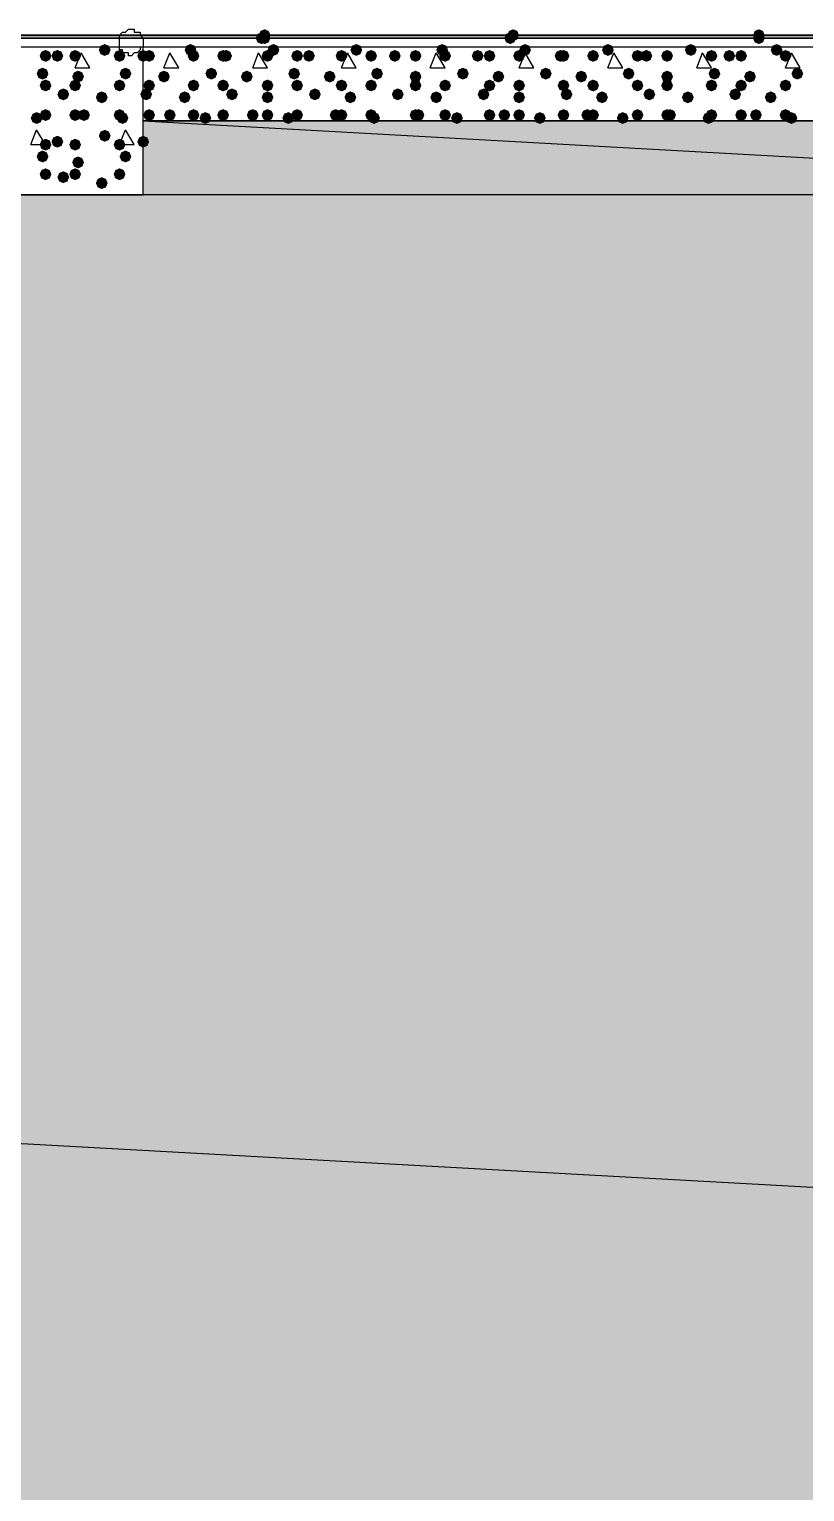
# Model space of a CAD drawing. Header units: millimetres. Extents: x 0 to 420, y 0 to 297.
# Drawn here: x 286.36 to 297.46, y 207.26 to 228.18 of the extents above; entities that cross this region are included whole.
import ezdxf

# ---------------------------------------------------------------- set-up
doc = ezdxf.new("R2010")
doc.units = ezdxf.units.MM
doc.layers.get('0').update_dxf_attribs({"linetype": 'CONTINUOUS'})

msp = doc.modelspace()

# ---------------------------------------------------------------- hatches: boundary and pattern name
at = {"true_color": 0x000007}
h = msp.add_hatch(color=0, dxfattribs=at)
h.paths.add_polyline_path([(38.565667, 228.049667), (386.969, 228.049667)], flags=0)
h.paths.add_polyline_path([(386.969, 228.049667), (38.565667, 228.049667)], flags=0)
at = {"true_color": 0x0000fe}
for points in [[(289.771667, 228.049667), (289.746796, 227.989871), (289.687, 227.965), (289.627204, 227.989871), (289.602333, 228.049667), (289.627204, 228.109462), (289.687, 228.134333), (289.746796, 228.109463)], [(289.814, 228.092), (289.789129, 228.032204), (289.729333, 228.007333), (289.669537, 228.032204), (289.644667, 228.092), (289.669537, 228.151796), (289.729333, 228.176667), (289.789129, 228.151796)], [(289.814, 228.049667), (289.789129, 227.989871), (289.729333, 227.965), (289.669537, 227.989871), (289.644667, 228.049667), (289.669537, 228.109462), (289.729333, 228.134333), (289.789129, 228.109463)], [(289.814, 228.049667), (289.789129, 227.989871), (289.729333, 227.965), (289.669537, 227.989871), (289.644667, 228.049667), (289.669537, 228.109462), (289.729333, 228.134333), (289.789129, 228.109463)], [(293.327667, 228.049667), (293.302796, 227.989871), (293.243, 227.965), (293.183204, 227.989871), (293.158333, 228.049667), (293.183204, 228.109462), (293.243, 228.134333), (293.302796, 228.109463)], [(293.327667, 228.049667), (293.302796, 227.989871), (293.243, 227.965), (293.183204, 227.989871), (293.158333, 228.049667), (293.183204, 228.109462), (293.243, 228.134333), (293.302796, 228.109463)], [(293.327667, 228.049667), (293.302796, 227.989871), (293.243, 227.965), (293.183204, 227.989871), (293.158333, 228.049667), (293.183204, 228.109462), (293.243, 228.134333), (293.302796, 228.109463)], [(293.37, 228.092), (293.345129, 228.032204), (293.285333, 228.007333), (293.225537, 228.032204), (293.200667, 228.092), (293.225537, 228.151796), (293.285333, 228.176667), (293.345129, 228.151796)], [(296.883667, 228.092), (296.858796, 228.032204), (296.799, 228.007333), (296.739204, 228.032204), (296.714333, 228.092), (296.739204, 228.151796), (296.799, 228.176667), (296.858796, 228.151796)], [(296.883667, 228.049667), (296.858796, 227.989871), (296.799, 227.965), (296.739204, 227.989871), (296.714333, 228.049667), (296.739204, 228.109462), (296.799, 228.134333), (296.858796, 228.109463)], [(296.883667, 228.049667), (296.858796, 227.989871), (296.799, 227.965), (296.739204, 227.989871), (296.714333, 228.049667), (296.739204, 228.109462), (296.799, 228.134333), (296.858796, 228.109463)], [(296.883667, 228.049667), (296.858796, 227.989871), (296.799, 227.965), (296.739204, 227.989871), (296.714333, 228.049667), (296.739204, 228.109462), (296.799, 228.134333), (296.858796, 228.109463)]]:
    msp.add_hatch(color=0, dxfattribs=at).paths.add_polyline_path(points, flags=0)
at = {"true_color": 0x000007}
for points in [[(286.681333, 227.795667), (286.656462, 227.735871), (286.596667, 227.711), (286.536871, 227.735871), (286.512, 227.795667), (286.536871, 227.855462), (286.596667, 227.880333), (286.656462, 227.855463)], [(286.850667, 227.795667), (286.825796, 227.735871), (286.766, 227.711), (286.706204, 227.735871), (286.681333, 227.795667), (286.706204, 227.855462), (286.766, 227.880333), (286.825796, 227.855463)], [(287.104667, 227.795667), (287.079796, 227.735871), (287.02, 227.711), (286.960204, 227.735871), (286.935333, 227.795667), (286.960204, 227.855462), (287.02, 227.880333), (287.079796, 227.855463)], [(287.528, 227.880333), (287.503129, 227.820537), (287.443333, 227.795667), (287.383537, 227.820537), (287.358667, 227.880333), (287.383537, 227.940129), (287.443333, 227.965), (287.503129, 227.940129)], [(287.739667, 227.795667), (287.714796, 227.735871), (287.655, 227.711), (287.595204, 227.735871), (287.570333, 227.795667), (287.595204, 227.855462), (287.655, 227.880333), (287.714796, 227.855463)], [(288.078333, 227.795667), (288.053463, 227.735871), (287.993667, 227.711), (287.933871, 227.735871), (287.909, 227.795667), (287.933871, 227.855462), (287.993667, 227.880333), (288.053462, 227.855463)], [(286.639, 227.541667), (286.614129, 227.481871), (286.554333, 227.457), (286.494537, 227.481871), (286.469667, 227.541667), (286.494537, 227.601462), (286.554333, 227.626333), (286.614129, 227.601463)], [(287.824333, 227.541667), (287.799463, 227.481871), (287.739667, 227.457), (287.679871, 227.481871), (287.655, 227.541667), (287.679871, 227.601462), (287.739667, 227.626333), (287.799462, 227.601463)], [(286.681333, 227.372333), (286.656462, 227.312537), (286.596667, 227.287667), (286.536871, 227.312537), (286.512, 227.372333), (286.536871, 227.432129), (286.596667, 227.457), (286.656462, 227.432129)], [(287.104667, 227.372333), (287.079796, 227.312537), (287.02, 227.287667), (286.960204, 227.312537), (286.935333, 227.372333), (286.960204, 227.432129), (287.02, 227.457), (287.079796, 227.432129)], [(287.147, 227.499333), (287.122129, 227.439537), (287.062333, 227.414667), (287.002538, 227.439537), (286.977667, 227.499333), (287.002537, 227.559129), (287.062333, 227.584), (287.122129, 227.559129)], [(287.739667, 227.372333), (287.714796, 227.312537), (287.655, 227.287667), (287.595204, 227.312537), (287.570333, 227.372333), (287.595204, 227.432129), (287.655, 227.457), (287.714796, 227.432129)], [(286.935333, 227.245333), (286.910462, 227.185537), (286.850667, 227.160667), (286.790871, 227.185537), (286.766, 227.245333), (286.790871, 227.305129), (286.850667, 227.33), (286.910462, 227.305129)], [(287.485667, 227.203), (287.460796, 227.143204), (287.401, 227.118333), (287.341204, 227.143204), (287.316333, 227.203), (287.341204, 227.262796), (287.401, 227.287667), (287.460796, 227.262796)], [(286.681333, 226.949), (286.656462, 226.889204), (286.596667, 226.864333), (286.536871, 226.889204), (286.512, 226.949), (286.536871, 227.008796), (286.596667, 227.033667), (286.656462, 227.008796)], [(287.104667, 226.949), (287.079796, 226.889204), (287.02, 226.864333), (286.960204, 226.889204), (286.935333, 226.949), (286.960204, 227.008796), (287.02, 227.033667), (287.079796, 227.008796)], [(287.231667, 226.949), (287.206796, 226.889204), (287.147, 226.864333), (287.087204, 226.889204), (287.062333, 226.949), (287.087204, 227.008796), (287.147, 227.033667), (287.206796, 227.008796)], [(287.739667, 226.949), (287.714796, 226.889204), (287.655, 226.864333), (287.595204, 226.889204), (287.570333, 226.949), (287.595204, 227.008796), (287.655, 227.033667), (287.714796, 227.008796)], [(286.554333, 226.906667), (286.529462, 226.846871), (286.469667, 226.822), (286.409871, 226.846871), (286.385, 226.906667), (286.409871, 226.966462), (286.469667, 226.991333), (286.529462, 226.966463)], [(287.782, 226.906667), (287.757129, 226.846871), (287.697333, 226.822), (287.637538, 226.846871), (287.612667, 226.906667), (287.637537, 226.966462), (287.697333, 226.991333), (287.757129, 226.966463)], [(286.681333, 226.525667), (286.656462, 226.465871), (286.596667, 226.441), (286.536871, 226.465871), (286.512, 226.525667), (286.536871, 226.585462), (286.596667, 226.610333), (286.656462, 226.585463)], [(286.850667, 226.568), (286.825796, 226.508204), (286.766, 226.483333), (286.706204, 226.508204), (286.681333, 226.568), (286.706204, 226.627796), (286.766, 226.652667), (286.825796, 226.627796)], [(287.104667, 226.525667), (287.079796, 226.465871), (287.02, 226.441), (286.960204, 226.465871), (286.935333, 226.525667), (286.960204, 226.585462), (287.02, 226.610333), (287.079796, 226.585463)], [(287.528, 226.652667), (287.503129, 226.592871), (287.443333, 226.568), (287.383537, 226.592871), (287.358667, 226.652667), (287.383537, 226.712462), (287.443333, 226.737333), (287.503129, 226.712463)], [(287.739667, 226.525667), (287.714796, 226.465871), (287.655, 226.441), (287.595204, 226.465871), (287.570333, 226.525667), (287.595204, 226.585462), (287.655, 226.610333), (287.714796, 226.585463)], [(288.078333, 226.568), (288.053463, 226.508204), (287.993667, 226.483333), (287.933871, 226.508204), (287.909, 226.568), (287.933871, 226.627796), (287.993667, 226.652667), (288.053462, 226.627796)], [(286.639, 226.356333), (286.614129, 226.296537), (286.554333, 226.271667), (286.494537, 226.296537), (286.469667, 226.356333), (286.494537, 226.416129), (286.554333, 226.441), (286.614129, 226.416129)], [(287.824333, 226.356333), (287.799463, 226.296537), (287.739667, 226.271667), (287.679871, 226.296537), (287.655, 226.356333), (287.679871, 226.416129), (287.739667, 226.441), (287.799462, 226.416129)], [(286.681333, 226.102333), (286.656462, 226.042537), (286.596667, 226.017667), (286.536871, 226.042537), (286.512, 226.102333), (286.536871, 226.162129), (286.596667, 226.187), (286.656462, 226.162129)], [(287.104667, 226.102333), (287.079796, 226.042537), (287.02, 226.017667), (286.960204, 226.042537), (286.935333, 226.102333), (286.960204, 226.162129), (287.02, 226.187), (287.079796, 226.162129)], [(287.147, 226.271667), (287.122129, 226.211871), (287.062333, 226.187), (287.002538, 226.211871), (286.977667, 226.271667), (287.002537, 226.331462), (287.062333, 226.356333), (287.122129, 226.331463)], [(287.739667, 226.102333), (287.714796, 226.042537), (287.655, 226.017667), (287.595204, 226.042537), (287.570333, 226.102333), (287.595204, 226.162129), (287.655, 226.187), (287.714796, 226.162129)], [(286.935333, 226.06), (286.910462, 226.000204), (286.850667, 225.975333), (286.790871, 226.000204), (286.766, 226.06), (286.790871, 226.119796), (286.850667, 226.144667), (286.910462, 226.119796)], [(287.485667, 225.975333), (287.460796, 225.915537), (287.401, 225.890667), (287.341204, 225.915537), (287.316333, 225.975333), (287.341204, 226.035129), (287.401, 226.06), (287.460796, 226.035129)]]:
    msp.add_hatch(color=0, dxfattribs=at).paths.add_polyline_path(points, flags=0)
at = {"true_color": 0x000008}
for points in [[(288.163, 227.795667), (288.138129, 227.735871), (288.078333, 227.711), (288.018537, 227.735871), (287.993667, 227.795667), (288.018537, 227.855462), (288.078333, 227.880333), (288.138129, 227.855463)], [(288.755667, 227.880333), (288.730796, 227.820537), (288.671, 227.795667), (288.611204, 227.820537), (288.586333, 227.880333), (288.611204, 227.940129), (288.671, 227.965), (288.730796, 227.940129)], [(288.798, 227.795667), (288.773129, 227.735871), (288.713333, 227.711), (288.653537, 227.735871), (288.628667, 227.795667), (288.653537, 227.855462), (288.713333, 227.880333), (288.773129, 227.855463)], [(289.221333, 227.795667), (289.196462, 227.735871), (289.136667, 227.711), (289.076871, 227.735871), (289.052, 227.795667), (289.076871, 227.855462), (289.136667, 227.880333), (289.196462, 227.855463)], [(289.263667, 227.795667), (289.238796, 227.735871), (289.179, 227.711), (289.119204, 227.735871), (289.094333, 227.795667), (289.119204, 227.855462), (289.179, 227.880333), (289.238796, 227.855463)], [(289.856333, 227.795667), (289.831462, 227.735871), (289.771667, 227.711), (289.711871, 227.735871), (289.687, 227.795667), (289.711871, 227.855462), (289.771667, 227.880333), (289.831462, 227.855463)], [(289.941, 227.880333), (289.916129, 227.820537), (289.856333, 227.795667), (289.796538, 227.820537), (289.771667, 227.880333), (289.796537, 227.940129), (289.856333, 227.965), (289.916129, 227.940129)], [(290.279667, 227.795667), (290.254796, 227.735871), (290.195, 227.711), (290.135204, 227.735871), (290.110333, 227.795667), (290.135204, 227.855462), (290.195, 227.880333), (290.254796, 227.855463)], [(290.449, 227.795667), (290.424129, 227.735871), (290.364333, 227.711), (290.304537, 227.735871), (290.279667, 227.795667), (290.304537, 227.855462), (290.364333, 227.880333), (290.424129, 227.855463)], [(290.914667, 227.795667), (290.889796, 227.735871), (290.83, 227.711), (290.770204, 227.735871), (290.745333, 227.795667), (290.770204, 227.855462), (290.83, 227.880333), (290.889796, 227.855463)], [(291.126333, 227.880333), (291.101462, 227.820537), (291.041667, 227.795667), (290.981871, 227.820537), (290.957, 227.880333), (290.981871, 227.940129), (291.041667, 227.965), (291.101462, 227.940129)], [(291.338, 227.795667), (291.313129, 227.735871), (291.253333, 227.711), (291.193537, 227.735871), (291.168667, 227.795667), (291.193537, 227.855462), (291.253333, 227.880333), (291.313129, 227.855463)], [(291.676667, 227.795667), (291.651796, 227.735871), (291.592, 227.711), (291.532204, 227.735871), (291.507333, 227.795667), (291.532204, 227.855462), (291.592, 227.880333), (291.651796, 227.855463)], [(291.973, 227.795667), (291.948129, 227.735871), (291.888333, 227.711), (291.828538, 227.735871), (291.803667, 227.795667), (291.828537, 227.855462), (291.888333, 227.880333), (291.948129, 227.855463)], [(292.354, 227.880333), (292.329129, 227.820537), (292.269333, 227.795667), (292.209538, 227.820537), (292.184667, 227.880333), (292.209537, 227.940129), (292.269333, 227.965), (292.329129, 227.940129)], [(292.396333, 227.795667), (292.371463, 227.735871), (292.311667, 227.711), (292.251871, 227.735871), (292.227, 227.795667), (292.251871, 227.855462), (292.311667, 227.880333), (292.371462, 227.855463)], [(292.862, 227.795667), (292.837129, 227.735871), (292.777333, 227.711), (292.717538, 227.735871), (292.692667, 227.795667), (292.717537, 227.855462), (292.777333, 227.880333), (292.837129, 227.855463)], [(293.031333, 227.795667), (293.006463, 227.735871), (292.946667, 227.711), (292.886871, 227.735871), (292.862, 227.795667), (292.886871, 227.855462), (292.946667, 227.880333), (293.006462, 227.855463)], [(293.454667, 227.795667), (293.429796, 227.735871), (293.37, 227.711), (293.310204, 227.735871), (293.285333, 227.795667), (293.310204, 227.855462), (293.37, 227.880333), (293.429796, 227.855463)], [(293.539333, 227.880333), (293.514462, 227.820537), (293.454667, 227.795667), (293.394871, 227.820537), (293.37, 227.880333), (293.394871, 227.940129), (293.454667, 227.965), (293.514462, 227.940129)], [(294.047333, 227.795667), (294.022462, 227.735871), (293.962667, 227.711), (293.902871, 227.735871), (293.878, 227.795667), (293.902871, 227.855462), (293.962667, 227.880333), (294.022462, 227.855463)], [(294.089667, 227.795667), (294.064796, 227.735871), (294.005, 227.711), (293.945204, 227.735871), (293.920333, 227.795667), (293.945204, 227.855462), (294.005, 227.880333), (294.064796, 227.855463)], [(294.513, 227.795667), (294.488129, 227.735871), (294.428333, 227.711), (294.368538, 227.735871), (294.343667, 227.795667), (294.368537, 227.855462), (294.428333, 227.880333), (294.488129, 227.855463)], [(294.724667, 227.880333), (294.699796, 227.820537), (294.64, 227.795667), (294.580204, 227.820537), (294.555333, 227.880333), (294.580204, 227.940129), (294.64, 227.965), (294.699796, 227.940129)], [(295.148, 227.795667), (295.123129, 227.735871), (295.063333, 227.711), (295.003537, 227.735871), (294.978667, 227.795667), (295.003537, 227.855462), (295.063333, 227.880333), (295.123129, 227.855463)], [(295.275, 227.795667), (295.250129, 227.735871), (295.190333, 227.711), (295.130538, 227.735871), (295.105667, 227.795667), (295.130537, 227.855462), (295.190333, 227.880333), (295.250129, 227.855463)], [(295.571333, 227.795667), (295.546462, 227.735871), (295.486667, 227.711), (295.426871, 227.735871), (295.402, 227.795667), (295.426871, 227.855462), (295.486667, 227.880333), (295.546462, 227.855463)], [(295.91, 227.880333), (295.885129, 227.820537), (295.825333, 227.795667), (295.765538, 227.820537), (295.740667, 227.880333), (295.765537, 227.940129), (295.825333, 227.965), (295.885129, 227.940129)], [(296.206333, 227.795667), (296.181462, 227.735871), (296.121667, 227.711), (296.061871, 227.735871), (296.037, 227.795667), (296.061871, 227.855462), (296.121667, 227.880333), (296.181462, 227.855463)], [(296.460333, 227.795667), (296.435462, 227.735871), (296.375667, 227.711), (296.315871, 227.735871), (296.291, 227.795667), (296.315871, 227.855462), (296.375667, 227.880333), (296.435462, 227.855463)], [(296.629667, 227.795667), (296.604796, 227.735871), (296.545, 227.711), (296.485204, 227.735871), (296.460333, 227.795667), (296.485204, 227.855462), (296.545, 227.880333), (296.604796, 227.855463)], [(297.137667, 227.880333), (297.112796, 227.820537), (297.053, 227.795667), (296.993204, 227.820537), (296.968333, 227.880333), (296.993204, 227.940129), (297.053, 227.965), (297.112796, 227.940129)], [(297.264667, 227.795667), (297.239796, 227.735871), (297.18, 227.711), (297.120204, 227.735871), (297.095333, 227.795667), (297.120204, 227.855462), (297.18, 227.880333), (297.239796, 227.855463)], [(289.052, 227.541667), (289.027129, 227.481871), (288.967333, 227.457), (288.907537, 227.481871), (288.882667, 227.541667), (288.907537, 227.601462), (288.967333, 227.626333), (289.027129, 227.601463)], [(290.237333, 227.541667), (290.212462, 227.481871), (290.152667, 227.457), (290.092871, 227.481871), (290.068, 227.541667), (290.092871, 227.601462), (290.152667, 227.626333), (290.212462, 227.601463)], [(291.422667, 227.541667), (291.397796, 227.481871), (291.338, 227.457), (291.278204, 227.481871), (291.253333, 227.541667), (291.278204, 227.601462), (291.338, 227.626333), (291.397796, 227.601463)], [(292.650333, 227.541667), (292.625463, 227.481871), (292.565667, 227.457), (292.505871, 227.481871), (292.481, 227.541667), (292.505871, 227.601462), (292.565667, 227.626333), (292.625462, 227.601463)], [(293.835667, 227.541667), (293.810796, 227.481871), (293.751, 227.457), (293.691204, 227.481871), (293.666333, 227.541667), (293.691204, 227.601462), (293.751, 227.626333), (293.810796, 227.601463)], [(295.021, 227.541667), (294.996129, 227.481871), (294.936333, 227.457), (294.876537, 227.481871), (294.851667, 227.541667), (294.876537, 227.601462), (294.936333, 227.626333), (294.996129, 227.601463)], [(296.248667, 227.541667), (296.223796, 227.481871), (296.164, 227.457), (296.104204, 227.481871), (296.079333, 227.541667), (296.104204, 227.601462), (296.164, 227.626333), (296.223796, 227.601463)], [(297.434, 227.541667), (297.409129, 227.481871), (297.349333, 227.457), (297.289537, 227.481871), (297.264667, 227.541667), (297.289537, 227.601462), (297.349333, 227.626333), (297.409129, 227.601463)], [(288.163, 227.372333), (288.138129, 227.312537), (288.078333, 227.287667), (288.018537, 227.312537), (287.993667, 227.372333), (288.018537, 227.432129), (288.078333, 227.457), (288.138129, 227.432129)], [(288.374667, 227.499333), (288.349796, 227.439537), (288.29, 227.414667), (288.230204, 227.439537), (288.205333, 227.499333), (288.230204, 227.559129), (288.29, 227.584), (288.349796, 227.559129)], [(288.798, 227.372333), (288.773129, 227.312537), (288.713333, 227.287667), (288.653537, 227.312537), (288.628667, 227.372333), (288.653537, 227.432129), (288.713333, 227.457), (288.773129, 227.432129)], [(289.221333, 227.372333), (289.196462, 227.312537), (289.136667, 227.287667), (289.076871, 227.312537), (289.052, 227.372333), (289.076871, 227.432129), (289.136667, 227.457), (289.196462, 227.432129)], [(289.56, 227.499333), (289.535129, 227.439537), (289.475333, 227.414667), (289.415538, 227.439537), (289.390667, 227.499333), (289.415537, 227.559129), (289.475333, 227.584), (289.535129, 227.559129)], [(289.856333, 227.372333), (289.831462, 227.312537), (289.771667, 227.287667), (289.711871, 227.312537), (289.687, 227.372333), (289.711871, 227.432129), (289.771667, 227.457), (289.831462, 227.432129)], [(290.279667, 227.372333), (290.254796, 227.312537), (290.195, 227.287667), (290.135204, 227.312537), (290.110333, 227.372333), (290.135204, 227.432129), (290.195, 227.457), (290.254796, 227.432129)], [(290.745333, 227.499333), (290.720463, 227.439537), (290.660667, 227.414667), (290.600871, 227.439537), (290.576, 227.499333), (290.600871, 227.559129), (290.660667, 227.584), (290.720462, 227.559129)], [(290.914667, 227.372333), (290.889796, 227.312537), (290.83, 227.287667), (290.770204, 227.312537), (290.745333, 227.372333), (290.770204, 227.432129), (290.83, 227.457), (290.889796, 227.432129)], [(291.338, 227.372333), (291.313129, 227.312537), (291.253333, 227.287667), (291.193537, 227.312537), (291.168667, 227.372333), (291.193537, 227.432129), (291.253333, 227.457), (291.313129, 227.432129)], [(291.973, 227.499333), (291.948129, 227.439537), (291.888333, 227.414667), (291.828538, 227.439537), (291.803667, 227.499333), (291.828537, 227.559129), (291.888333, 227.584), (291.948129, 227.559129)], [(291.973, 227.372333), (291.948129, 227.312537), (291.888333, 227.287667), (291.828538, 227.312537), (291.803667, 227.372333), (291.828537, 227.432129), (291.888333, 227.457), (291.948129, 227.432129)], [(292.396333, 227.372333), (292.371463, 227.312537), (292.311667, 227.287667), (292.251871, 227.312537), (292.227, 227.372333), (292.251871, 227.432129), (292.311667, 227.457), (292.371462, 227.432129)], [(293.031333, 227.372333), (293.006463, 227.312537), (292.946667, 227.287667), (292.886871, 227.312537), (292.862, 227.372333), (292.886871, 227.432129), (292.946667, 227.457), (293.006462, 227.432129)], [(293.158333, 227.499333), (293.133462, 227.439537), (293.073667, 227.414667), (293.013871, 227.439537), (292.989, 227.499333), (293.013871, 227.559129), (293.073667, 227.584), (293.133462, 227.559129)], [(293.454667, 227.372333), (293.429796, 227.312537), (293.37, 227.287667), (293.310204, 227.312537), (293.285333, 227.372333), (293.310204, 227.432129), (293.37, 227.457), (293.429796, 227.432129)], [(294.089667, 227.372333), (294.064796, 227.312537), (294.005, 227.287667), (293.945204, 227.312537), (293.920333, 227.372333), (293.945204, 227.432129), (294.005, 227.457), (294.064796, 227.432129)], [(294.343667, 227.499333), (294.318796, 227.439537), (294.259, 227.414667), (294.199204, 227.439537), (294.174333, 227.499333), (294.199204, 227.559129), (294.259, 227.584), (294.318796, 227.559129)], [(294.513, 227.372333), (294.488129, 227.312537), (294.428333, 227.287667), (294.368538, 227.312537), (294.343667, 227.372333), (294.368537, 227.432129), (294.428333, 227.457), (294.488129, 227.432129)], [(295.148, 227.372333), (295.123129, 227.312537), (295.063333, 227.287667), (295.003537, 227.312537), (294.978667, 227.372333), (295.003537, 227.432129), (295.063333, 227.457), (295.123129, 227.432129)], [(295.571333, 227.499333), (295.546462, 227.439537), (295.486667, 227.414667), (295.426871, 227.439537), (295.402, 227.499333), (295.426871, 227.559129), (295.486667, 227.584), (295.546462, 227.559129)], [(295.571333, 227.372333), (295.546462, 227.312537), (295.486667, 227.287667), (295.426871, 227.312537), (295.402, 227.372333), (295.426871, 227.432129), (295.486667, 227.457), (295.546462, 227.432129)], [(296.206333, 227.372333), (296.181462, 227.312537), (296.121667, 227.287667), (296.061871, 227.312537), (296.037, 227.372333), (296.061871, 227.432129), (296.121667, 227.457), (296.181462, 227.432129)], [(296.629667, 227.372333), (296.604796, 227.312537), (296.545, 227.287667), (296.485204, 227.312537), (296.460333, 227.372333), (296.485204, 227.432129), (296.545, 227.457), (296.604796, 227.432129)], [(296.756667, 227.499333), (296.731796, 227.439537), (296.672, 227.414667), (296.612204, 227.439537), (296.587333, 227.499333), (296.612204, 227.559129), (296.672, 227.584), (296.731796, 227.559129)], [(297.264667, 227.372333), (297.239796, 227.312537), (297.18, 227.287667), (297.120204, 227.312537), (297.095333, 227.372333), (297.120204, 227.432129), (297.18, 227.457), (297.239796, 227.432129)], [(288.120667, 227.245333), (288.095796, 227.185537), (288.036, 227.160667), (287.976204, 227.185537), (287.951333, 227.245333), (287.976204, 227.305129), (288.036, 227.33), (288.095796, 227.305129)], [(288.671, 227.203), (288.646129, 227.143204), (288.586333, 227.118333), (288.526538, 227.143204), (288.501667, 227.203), (288.526537, 227.262796), (288.586333, 227.287667), (288.646129, 227.262796)], [(289.348333, 227.245333), (289.323463, 227.185537), (289.263667, 227.160667), (289.203871, 227.185537), (289.179, 227.245333), (289.203871, 227.305129), (289.263667, 227.33), (289.323462, 227.305129)], [(289.856333, 227.203), (289.831462, 227.143204), (289.771667, 227.118333), (289.711871, 227.143204), (289.687, 227.203), (289.711871, 227.262796), (289.771667, 227.287667), (289.831462, 227.262796)], [(290.533667, 227.245333), (290.508796, 227.185537), (290.449, 227.160667), (290.389204, 227.185537), (290.364333, 227.245333), (290.389204, 227.305129), (290.449, 227.33), (290.508796, 227.305129)], [(291.041667, 227.203), (291.016796, 227.143204), (290.957, 227.118333), (290.897204, 227.143204), (290.872333, 227.203), (290.897204, 227.262796), (290.957, 227.287667), (291.016796, 227.262796)], [(291.719, 227.245333), (291.694129, 227.185537), (291.634333, 227.160667), (291.574538, 227.185537), (291.549667, 227.245333), (291.574537, 227.305129), (291.634333, 227.33), (291.694129, 227.305129)], [(292.269333, 227.203), (292.244462, 227.143204), (292.184667, 227.118333), (292.124871, 227.143204), (292.1, 227.203), (292.124871, 227.262796), (292.184667, 227.287667), (292.244462, 227.262796)], [(292.946667, 227.245333), (292.921796, 227.185537), (292.862, 227.160667), (292.802204, 227.185537), (292.777333, 227.245333), (292.802204, 227.305129), (292.862, 227.33), (292.921796, 227.305129)], [(293.454667, 227.203), (293.429796, 227.143204), (293.37, 227.118333), (293.310204, 227.143204), (293.285333, 227.203), (293.310204, 227.262796), (293.37, 227.287667), (293.429796, 227.262796)], [(294.132, 227.245333), (294.107129, 227.185537), (294.047333, 227.160667), (293.987538, 227.185537), (293.962667, 227.245333), (293.987537, 227.305129), (294.047333, 227.33), (294.107129, 227.305129)], [(294.64, 227.203), (294.615129, 227.143204), (294.555333, 227.118333), (294.495538, 227.143204), (294.470667, 227.203), (294.495537, 227.262796), (294.555333, 227.287667), (294.615129, 227.262796)], [(295.317333, 227.245333), (295.292462, 227.185537), (295.232667, 227.160667), (295.172871, 227.185537), (295.148, 227.245333), (295.172871, 227.305129), (295.232667, 227.33), (295.292462, 227.305129)], [(295.867667, 227.203), (295.842796, 227.143204), (295.783, 227.118333), (295.723204, 227.143204), (295.698333, 227.203), (295.723204, 227.262796), (295.783, 227.287667), (295.842796, 227.262796)], [(296.545, 227.245333), (296.520129, 227.185537), (296.460333, 227.160667), (296.400538, 227.185537), (296.375667, 227.245333), (296.400537, 227.305129), (296.460333, 227.33), (296.520129, 227.305129)], [(297.053, 227.203), (297.028129, 227.143204), (296.968333, 227.118333), (296.908537, 227.143204), (296.883667, 227.203), (296.908537, 227.262796), (296.968333, 227.287667), (297.028129, 227.262796)], [(288.163, 226.949), (288.138129, 226.889204), (288.078333, 226.864333), (288.018537, 226.889204), (287.993667, 226.949), (288.018537, 227.008796), (288.078333, 227.033667), (288.138129, 227.008796)], [(288.459333, 226.949), (288.434463, 226.889204), (288.374667, 226.864333), (288.314871, 226.889204), (288.29, 226.949), (288.314871, 227.008796), (288.374667, 227.033667), (288.434462, 227.008796)], [(288.798, 226.949), (288.773129, 226.889204), (288.713333, 226.864333), (288.653537, 226.889204), (288.628667, 226.949), (288.653537, 227.008796), (288.713333, 227.033667), (288.773129, 227.008796)], [(289.221333, 226.949), (289.196462, 226.889204), (289.136667, 226.864333), (289.076871, 226.889204), (289.052, 226.949), (289.076871, 227.008796), (289.136667, 227.033667), (289.196462, 227.008796)], [(289.644667, 226.949), (289.619796, 226.889204), (289.56, 226.864333), (289.500204, 226.889204), (289.475333, 226.949), (289.500204, 227.008796), (289.56, 227.033667), (289.619796, 227.008796)], [(289.856333, 226.949), (289.831462, 226.889204), (289.771667, 226.864333), (289.711871, 226.889204), (289.687, 226.949), (289.711871, 227.008796), (289.771667, 227.033667), (289.831462, 227.008796)], [(290.279667, 226.949), (290.254796, 226.889204), (290.195, 226.864333), (290.135204, 226.889204), (290.110333, 226.949), (290.135204, 227.008796), (290.195, 227.033667), (290.254796, 227.008796)], [(290.83, 226.949), (290.805129, 226.889204), (290.745333, 226.864333), (290.685538, 226.889204), (290.660667, 226.949), (290.685537, 227.008796), (290.745333, 227.033667), (290.805129, 227.008796)], [(290.914667, 226.949), (290.889796, 226.889204), (290.83, 226.864333), (290.770204, 226.889204), (290.745333, 226.949), (290.770204, 227.008796), (290.83, 227.033667), (290.889796, 227.008796)], [(291.338, 226.949), (291.313129, 226.889204), (291.253333, 226.864333), (291.193537, 226.889204), (291.168667, 226.949), (291.193537, 227.008796), (291.253333, 227.033667), (291.313129, 227.008796)], [(291.973, 226.949), (291.948129, 226.889204), (291.888333, 226.864333), (291.828538, 226.889204), (291.803667, 226.949), (291.828537, 227.008796), (291.888333, 227.033667), (291.948129, 227.008796)], [(292.015333, 226.949), (291.990463, 226.889204), (291.930667, 226.864333), (291.870871, 226.889204), (291.846, 226.949), (291.870871, 227.008796), (291.930667, 227.033667), (291.990462, 227.008796)], [(292.396333, 226.949), (292.371463, 226.889204), (292.311667, 226.864333), (292.251871, 226.889204), (292.227, 226.949), (292.251871, 227.008796), (292.311667, 227.033667), (292.371462, 227.008796)], [(293.031333, 226.949), (293.006463, 226.889204), (292.946667, 226.864333), (292.886871, 226.889204), (292.862, 226.949), (292.886871, 227.008796), (292.946667, 227.033667), (293.006462, 227.008796)], [(293.243, 226.949), (293.218129, 226.889204), (293.158333, 226.864333), (293.098538, 226.889204), (293.073667, 226.949), (293.098537, 227.008796), (293.158333, 227.033667), (293.218129, 227.008796)], [(293.454667, 226.949), (293.429796, 226.889204), (293.37, 226.864333), (293.310204, 226.889204), (293.285333, 226.949), (293.310204, 227.008796), (293.37, 227.033667), (293.429796, 227.008796)], [(294.089667, 226.949), (294.064796, 226.889204), (294.005, 226.864333), (293.945204, 226.889204), (293.920333, 226.949), (293.945204, 227.008796), (294.005, 227.033667), (294.064796, 227.008796)], [(294.428333, 226.949), (294.403462, 226.889204), (294.343667, 226.864333), (294.283871, 226.889204), (294.259, 226.949), (294.283871, 227.008796), (294.343667, 227.033667), (294.403462, 227.008796)], [(294.513, 226.949), (294.488129, 226.889204), (294.428333, 226.864333), (294.368538, 226.889204), (294.343667, 226.949), (294.368537, 227.008796), (294.428333, 227.033667), (294.488129, 227.008796)], [(295.148, 226.949), (295.123129, 226.889204), (295.063333, 226.864333), (295.003537, 226.889204), (294.978667, 226.949), (295.003537, 227.008796), (295.063333, 227.033667), (295.123129, 227.008796)], [(295.571333, 226.949), (295.546462, 226.889204), (295.486667, 226.864333), (295.426871, 226.889204), (295.402, 226.949), (295.426871, 227.008796), (295.486667, 227.033667), (295.546462, 227.008796)], [(295.613667, 226.949), (295.588796, 226.889204), (295.529, 226.864333), (295.469204, 226.889204), (295.444333, 226.949), (295.469204, 227.008796), (295.529, 227.033667), (295.588796, 227.008796)], [(296.206333, 226.949), (296.181462, 226.889204), (296.121667, 226.864333), (296.061871, 226.889204), (296.037, 226.949), (296.061871, 227.008796), (296.121667, 227.033667), (296.181462, 227.008796)], [(296.629667, 226.949), (296.604796, 226.889204), (296.545, 226.864333), (296.485204, 226.889204), (296.460333, 226.949), (296.485204, 227.008796), (296.545, 227.033667), (296.604796, 227.008796)], [(296.841333, 226.949), (296.816462, 226.889204), (296.756667, 226.864333), (296.696871, 226.889204), (296.672, 226.949), (296.696871, 227.008796), (296.756667, 227.033667), (296.816462, 227.008796)], [(297.264667, 226.949), (297.239796, 226.889204), (297.18, 226.864333), (297.120204, 226.889204), (297.095333, 226.949), (297.120204, 227.008796), (297.18, 227.033667), (297.239796, 227.008796)], [(288.967333, 226.906667), (288.942462, 226.846871), (288.882667, 226.822), (288.822871, 226.846871), (288.798, 226.906667), (288.822871, 226.966462), (288.882667, 226.991333), (288.942462, 226.966463)], [(290.152667, 226.906667), (290.127796, 226.846871), (290.068, 226.822), (290.008204, 226.846871), (289.983333, 226.906667), (290.008204, 226.966462), (290.068, 226.991333), (290.127796, 226.966463)], [(291.380333, 226.906667), (291.355463, 226.846871), (291.295667, 226.822), (291.235871, 226.846871), (291.211, 226.906667), (291.235871, 226.966462), (291.295667, 226.991333), (291.355462, 226.966463)], [(292.565667, 226.906667), (292.540796, 226.846871), (292.481, 226.822), (292.421204, 226.846871), (292.396333, 226.906667), (292.421204, 226.966462), (292.481, 226.991333), (292.540796, 226.966463)], [(293.751, 226.906667), (293.726129, 226.846871), (293.666333, 226.822), (293.606537, 226.846871), (293.581667, 226.906667), (293.606537, 226.966462), (293.666333, 226.991333), (293.726129, 226.966463)], [(294.936333, 226.906667), (294.911462, 226.846871), (294.851667, 226.822), (294.791871, 226.846871), (294.767, 226.906667), (294.791871, 226.966462), (294.851667, 226.991333), (294.911462, 226.966463)], [(296.164, 226.906667), (296.139129, 226.846871), (296.079333, 226.822), (296.019537, 226.846871), (295.994667, 226.906667), (296.019537, 226.966462), (296.079333, 226.991333), (296.139129, 226.966463)], [(297.349333, 226.906667), (297.324462, 226.846871), (297.264667, 226.822), (297.204871, 226.846871), (297.18, 226.906667), (297.204871, 226.966462), (297.264667, 226.991333), (297.324462, 226.966463)]]:
    msp.add_hatch(color=0, dxfattribs=at).paths.add_polyline_path(points, flags=0)
h = msp.add_hatch(color=0, dxfattribs=at)
h.paths.add_polyline_path([(307.043667, 226.864333), (287.993667, 226.864333), (307.043667, 225.806)], flags=0)
h.paths.add_polyline_path([(287.993667, 226.864333), (307.043667, 225.806), (287.993667, 225.806)], flags=0)
h = msp.add_hatch(color=0, dxfattribs=at)
h.paths.add_polyline_path([(385.826, 225.806), (39.708667, 225.806), (385.826, 206.756)], flags=0)
h.paths.add_polyline_path([(39.708667, 225.806), (385.826, 206.756), (39.708667, 206.756)], flags=0)

# ---------------------------------------------------------------- linework, layer by layer
at = {"color": 0, "true_color": 0x000007}
for points in [[(387.011333, 228.092), (38.481, 228.092), (38.481, 228.049667)], [(387.011333, 228.092), (38.523333, 228.092), (387.011333, 228.092), (38.523333, 228.049667)], [(38.523333, 228.049667), (387.011333, 228.049667)], [(387.011333, 228.049667), (386.969, 228.049667), (38.565667, 228.049667), (38.523333, 228.049667)], [(38.565667, 228.049667), (386.969, 228.049667)], [(287.02, 227.626333), (287.104667, 227.838)], [(287.231667, 227.626333), (287.104667, 227.838)], [(307.043667, 227.922667), (287.993667, 227.922667)], [(287.02, 227.626333), (287.231667, 227.626333)], [(287.993667, 226.864333), (307.043667, 226.864333)], [(286.385, 226.525667), (286.469667, 226.737333)], [(286.596667, 226.525667), (286.469667, 226.737333)], [(287.655, 226.525667), (287.739667, 226.737333)], [(287.866667, 226.525667), (287.739667, 226.737333)], [(286.385, 226.525667), (286.596667, 226.525667)], [(287.655, 226.525667), (287.866667, 226.525667)]]:
    msp.add_lwpolyline(points, dxfattribs=at)
for points in [[(38.523333, 228.049667), (387.011333, 228.049667)], [(38.565667, 228.049667), (386.969, 228.049667)], [(386.969, 228.049667), (38.565667, 228.049667)], [(287.993667, 228.007333), (287.993667, 227.965), (287.993667, 227.922667), (287.951333, 227.922667), (287.951333, 227.880333), (287.909, 227.838), (287.866667, 227.838), (287.824333, 227.795667), (287.782, 227.795667), (287.782, 227.838), (287.739667, 227.838), (287.697333, 227.838), (287.697333, 227.880333), (287.655, 227.880333), (287.655, 227.922667), (287.655, 227.965), (287.655, 228.007333), (287.655, 228.049667), (287.655, 228.092), (287.697333, 228.134333), (287.739667, 228.134333), (287.782, 228.176667), (287.824333, 228.176667), (287.866667, 228.176667), (287.866667, 228.134333), (287.909, 228.134333), (287.951333, 228.134333), (287.951333, 228.092), (287.993667, 228.049667)], [(285.877, 227.922667), (285.877, 225.806), (287.993667, 225.806), (287.993667, 227.922667)]]:
    msp.add_lwpolyline(points, close=True, dxfattribs=at)
at = {"color": 0, "true_color": 0x000008}
for points in [[(288.29, 227.626333), (288.374667, 227.838)], [(288.501667, 227.626333), (288.374667, 227.838)], [(289.56, 227.626333), (289.644667, 227.838)], [(289.771667, 227.626333), (289.644667, 227.838)], [(290.83, 227.626333), (290.914667, 227.838)], [(291.041667, 227.626333), (290.914667, 227.838)], [(292.1, 227.626333), (292.184667, 227.838)], [(292.311667, 227.626333), (292.184667, 227.838)], [(293.37, 227.626333), (293.454667, 227.838)], [(293.581667, 227.626333), (293.454667, 227.838)], [(294.64, 227.626333), (294.724667, 227.838)], [(294.851667, 227.626333), (294.724667, 227.838)], [(295.91, 227.626333), (295.994667, 227.838)], [(296.121667, 227.626333), (295.994667, 227.838)], [(297.18, 227.626333), (297.264667, 227.838)], [(297.391667, 227.626333), (297.264667, 227.838)], [(288.29, 227.626333), (288.501667, 227.626333)], [(289.56, 227.626333), (289.771667, 227.626333)], [(290.83, 227.626333), (291.041667, 227.626333)], [(292.1, 227.626333), (292.311667, 227.626333)], [(293.37, 227.626333), (293.581667, 227.626333)], [(294.64, 227.626333), (294.851667, 227.626333)], [(295.91, 227.626333), (296.121667, 227.626333)], [(297.18, 227.626333), (297.391667, 227.626333)]]:
    msp.add_lwpolyline(points, dxfattribs=at)
for points in [[(307.043667, 226.864333), (287.993667, 226.864333), (307.043667, 225.806)], [(287.993667, 226.864333), (307.043667, 225.806), (287.993667, 225.806)], [(385.826, 225.806), (39.708667, 225.806), (385.826, 206.756)], [(39.708667, 225.806), (385.826, 206.756), (39.708667, 206.756)]]:
    msp.add_lwpolyline(points, close=True, dxfattribs=at)

doc.saveas('drawing.dxf')
